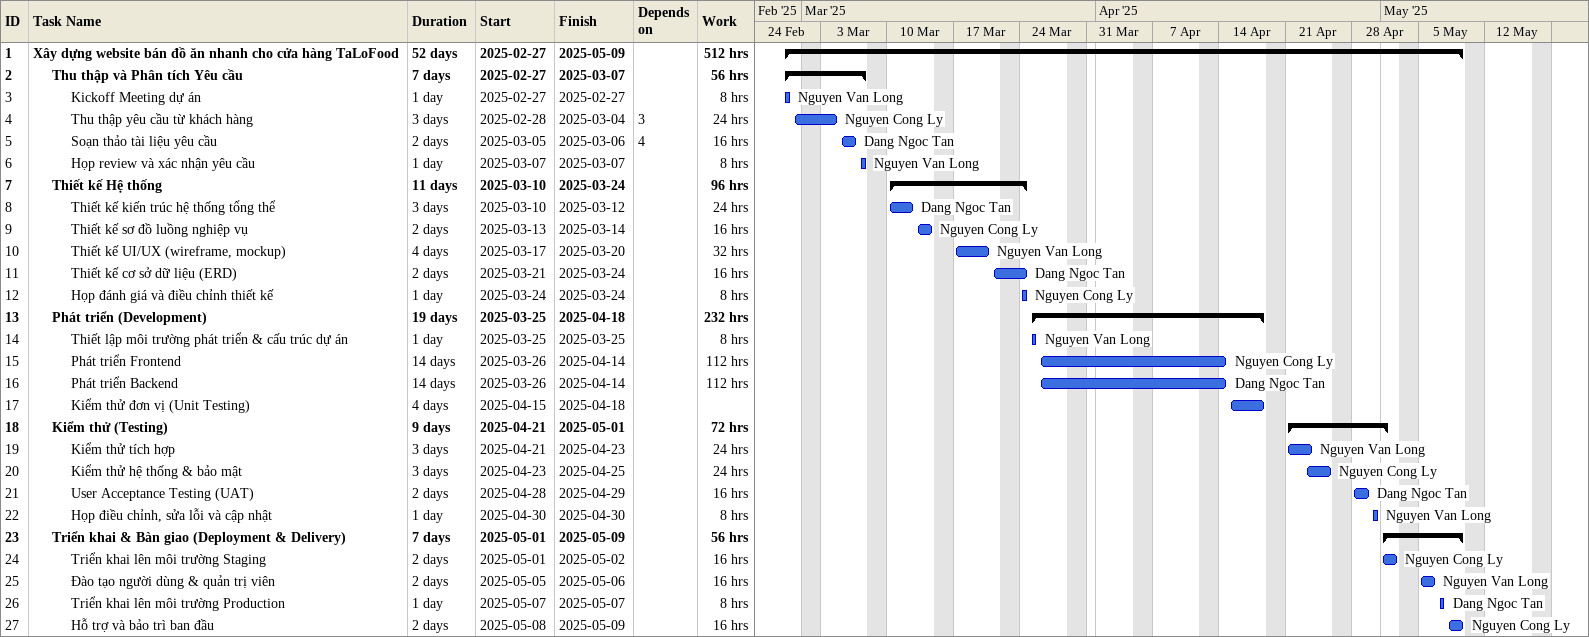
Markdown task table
| ID | Level | Task | Duration | Start | Finish | Predecessors | Resources | Work (h) |
|---|---|---|---|---|---|---|---|---|
| 1 | 1 | **Xây dựng website bán đồ ăn nhanh cho cửa hàng TaLoFood** | 52d | 2025-02-27 | 2025-05-09 |  |  | 512 |
| 2 | 2 | **Thu thập và Phân tích Yêu cầu** | 7d | 2025-02-27 | 2025-03-07 |  |  | 56 |
| 3 | 3 | Kickoff Meeting dự án | 1d | 2025-02-27 | 2025-02-27 |  | Nguyen Van Long | 8 |
| 4 | 3 | Thu thập yêu cầu từ khách hàng | 3d | 2025-02-28 | 2025-03-04 | 3 | Nguyen Cong Ly | 24 |
| 5 | 3 | Soạn thảo tài liệu yêu cầu | 2d | 2025-03-05 | 2025-03-06 | 4 | Dang Ngoc Tan | 16 |
| 6 | 3 | Họp review và xác nhận yêu cầu | 1d | 2025-03-07 | 2025-03-07 |  | Nguyen Van Long | 8 |
| 7 | 2 | **Thiết kế Hệ thống** | 11d | 2025-03-10 | 2025-03-24 |  |  | 96 |
| 8 | 3 | Thiết kế kiến trúc hệ thống tổng thể | 3d | 2025-03-10 | 2025-03-12 |  | Dang Ngoc Tan | 24 |
| 9 | 3 | Thiết kế sơ đồ luồng nghiệp vụ | 2d | 2025-03-13 | 2025-03-14 |  | Nguyen Cong Ly | 16 |
| 10 | 3 | Thiết kế UI/UX (wireframe, mockup) | 4d | 2025-03-17 | 2025-03-20 |  | Nguyen Van Long | 32 |
| 11 | 3 | Thiết kế cơ sở dữ liệu (ERD) | 2d | 2025-03-21 | 2025-03-24 |  | Dang Ngoc Tan | 16 |
| 12 | 3 | Họp đánh giá và điều chỉnh thiết kế | 1d | 2025-03-24 | 2025-03-24 |  | Nguyen Cong Ly | 8 |
| 13 | 2 | **Phát triển (Development)** | 19d | 2025-03-25 | 2025-04-18 |  |  | 232 |
| 14 | 3 | Thiết lập môi trường phát triển & cấu trúc dự án | 1d | 2025-03-25 | 2025-03-25 |  | Nguyen Van Long | 8 |
| 15 | 3 | Phát triển Frontend | 14d | 2025-03-26 | 2025-04-14 |  | Nguyen Cong Ly | 112 |
| 16 | 3 | Phát triển Backend | 14d | 2025-03-26 | 2025-04-14 |  | Dang Ngoc Tan | 112 |
| 17 | 3 | Kiểm thử đơn vị (Unit Testing) | 4d | 2025-04-15 | 2025-04-18 |  |  |  |
| 18 | 2 | **Kiểm thử (Testing)** | 9d | 2025-04-21 | 2025-05-01 |  |  | 72 |
| 19 | 3 | Kiểm thử tích hợp | 3d | 2025-04-21 | 2025-04-23 |  | Nguyen Van Long | 24 |
| 20 | 3 | Kiểm thử hệ thống & bảo mật | 3d | 2025-04-23 | 2025-04-25 |  | Nguyen Cong Ly | 24 |
| 21 | 3 | User Acceptance Testing (UAT) | 2d | 2025-04-28 | 2025-04-29 |  | Dang Ngoc Tan | 16 |
| 22 | 3 | Họp điều chỉnh, sửa lỗi và cập nhật | 1d | 2025-04-30 | 2025-04-30 |  | Nguyen Van Long | 8 |
| 23 | 2 | **Triển khai & Bàn giao (Deployment & Delivery)** | 7d | 2025-05-01 | 2025-05-09 |  |  | 56 |
| 24 | 3 | Triển khai lên môi trường Staging | 2d | 2025-05-01 | 2025-05-02 |  | Nguyen Cong Ly | 16 |
| 25 | 3 | Đào tạo người dùng & quản trị viên | 2d | 2025-05-05 | 2025-05-06 |  | Nguyen Van Long | 16 |
| 26 | 3 | Triển khai lên môi trường Production | 1d | 2025-05-07 | 2025-05-07 |  | Dang Ngoc Tan | 8 |
| 27 | 3 | Hỗ trợ và bảo trì ban đầu | 2d | 2025-05-08 | 2025-05-09 |  | Nguyen Cong Ly | 16 |
